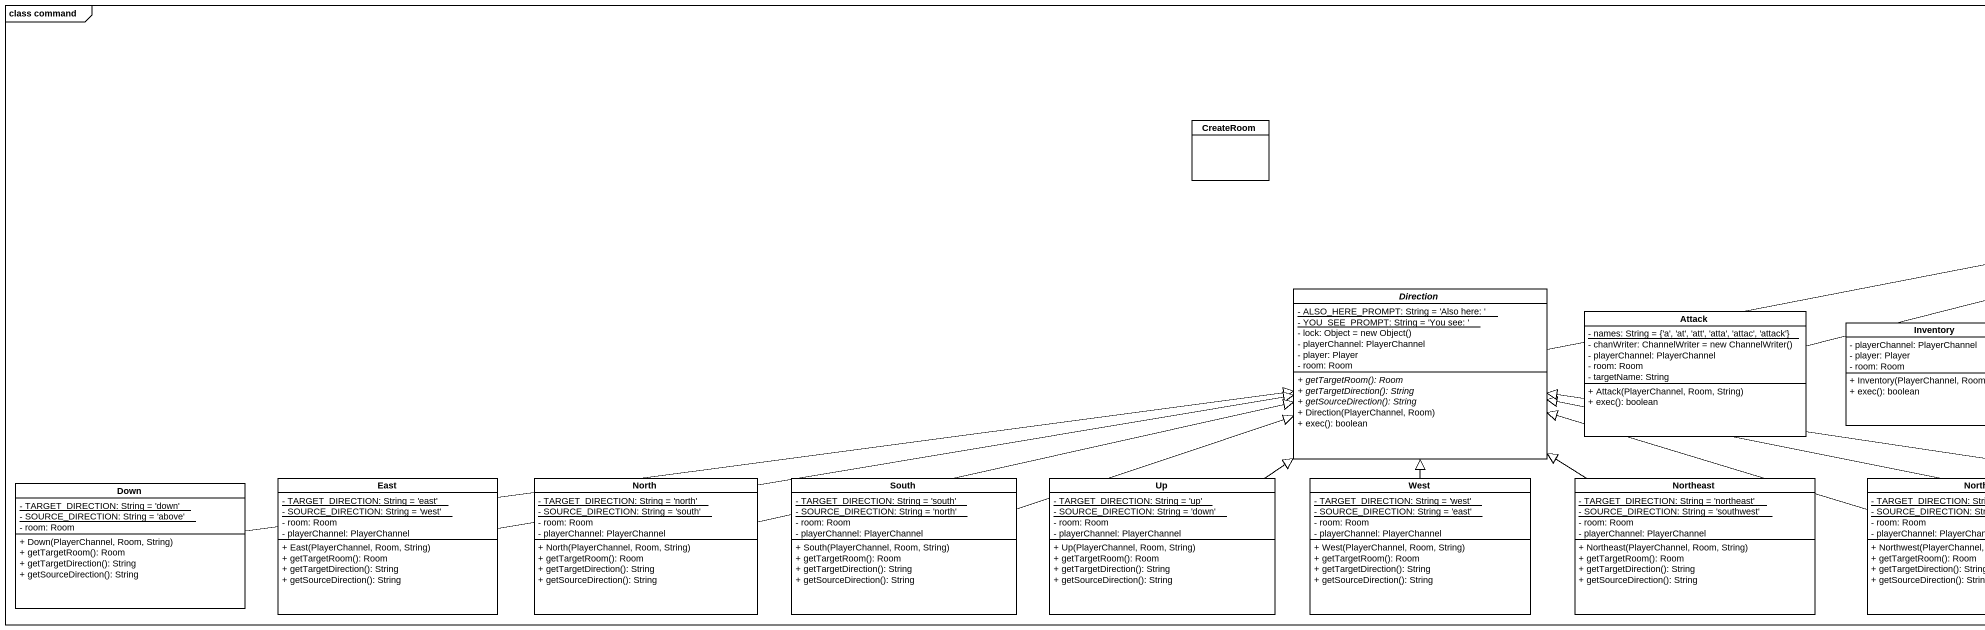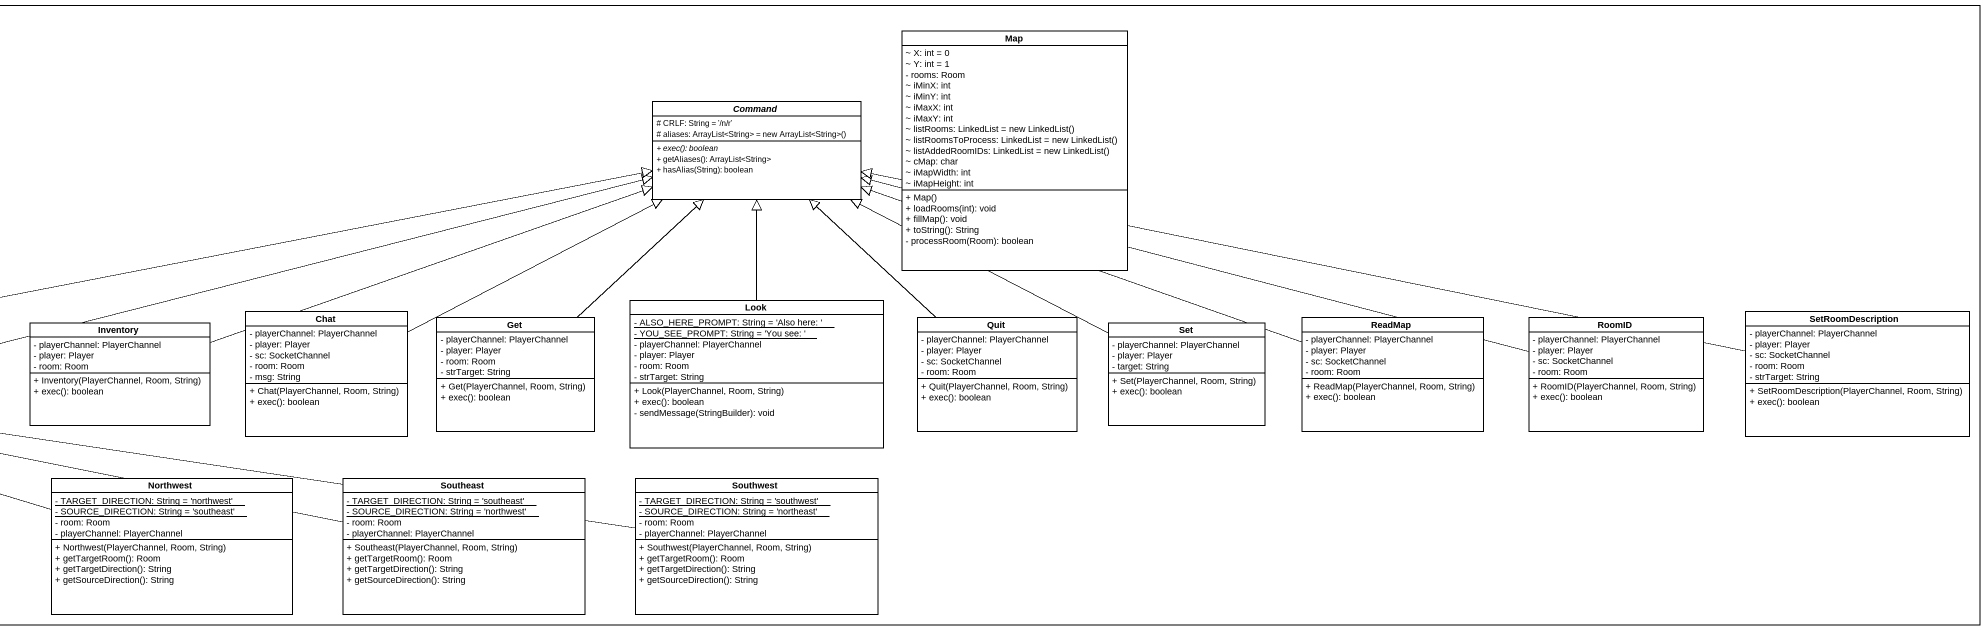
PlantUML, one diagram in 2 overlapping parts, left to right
@startuml
mainframe class command
hide circle
hide empty members
skinparam classAttributeIconSize 0
class "Map" as Map_ {
  ~ X: int = 0
  ~ Y: int = 1
  - rooms: Room
  ~ iMinX: int
  ~ iMinY: int
  ~ iMaxX: int
  ~ iMaxY: int
  {field} ~ listRooms: LinkedList = new LinkedList()
  {field} ~ listRoomsToProcess: LinkedList = new LinkedList()
  {field} ~ listAddedRoomIDs: LinkedList = new LinkedList()
  ~ cMap: char
  ~ iMapWidth: int
  ~ iMapHeight: int
  + Map()
  + loadRooms(int): void
  + fillMap(): void
  + toString(): String
  - processRoom(Room): boolean
}
abstract class Command {
  # CRLF: String = '/n/r'
  {field} # aliases: ArrayList<String> = new ArrayList<String>()
  {abstract} + exec(): boolean
  + getAliases(): ArrayList<String>
  + hasAlias(String): boolean
}
class CreateRoom
abstract class Direction {
  {static} - ALSO_HERE_PROMPT: String = 'Also here: '
  {static} - YOU_SEE_PROMPT: String = 'You see: '
  {field} - lock: Object = new Object()
  - playerChannel: PlayerChannel
  - player: Player
  - room: Room
  {abstract} + getTargetRoom(): Room
  {abstract} + getTargetDirection(): String
  {abstract} + getSourceDirection(): String
  + Direction(PlayerChannel, Room)
  + exec(): boolean
}
class Look {
  {static} - ALSO_HERE_PROMPT: String = 'Also here: '
  {static} - YOU_SEE_PROMPT: String = 'You see: '
  - playerChannel: PlayerChannel
  - player: Player
  - room: Room
  - strTarget: String
  + Look(PlayerChannel, Room, String)
  + exec(): boolean
  - sendMessage(StringBuilder): void
}
class Attack {
  {static} - names: String = {'a', 'at', 'att', 'atta', 'attac', 'attack'}
  {field} - chanWriter: ChannelWriter = new ChannelWriter()
  - playerChannel: PlayerChannel
  - room: Room
  - targetName: String
  + Attack(PlayerChannel, Room, String)
  + exec(): boolean
}
class Inventory {
  - playerChannel: PlayerChannel
  - player: Player
  - room: Room
  + Inventory(PlayerChannel, Room, String)
  + exec(): boolean
}
class Chat {
  - playerChannel: PlayerChannel
  - player: Player
  - sc: SocketChannel
  - room: Room
  - msg: String
  + Chat(PlayerChannel, Room, String)
  + exec(): boolean
}
class Get {
  - playerChannel: PlayerChannel
  - player: Player
  - room: Room
  - strTarget: String
  + Get(PlayerChannel, Room, String)
  + exec(): boolean
}
class Quit {
  - playerChannel: PlayerChannel
  - player: Player
  - sc: SocketChannel
  - room: Room
  + Quit(PlayerChannel, Room, String)
  + exec(): boolean
}
class "Set" as Set_ {
  - playerChannel: PlayerChannel
  - player: Player
  - target: String
  + Set(PlayerChannel, Room, String)
  + exec(): boolean
}
class ReadMap {
  - playerChannel: PlayerChannel
  - player: Player
  - sc: SocketChannel
  - room: Room
  + ReadMap(PlayerChannel, Room, String)
  + exec(): boolean
}
class RoomID {
  - playerChannel: PlayerChannel
  - player: Player
  - sc: SocketChannel
  - room: Room
  + RoomID(PlayerChannel, Room, String)
  + exec(): boolean
}
class SetRoomDescription {
  - playerChannel: PlayerChannel
  - player: Player
  - sc: SocketChannel
  - room: Room
  - strTarget: String
  + SetRoomDescription(PlayerChannel, Room, String)
  + exec(): boolean
}
class "Down" as Down_ {
  {static} - TARGET_DIRECTION: String = 'down'
  {static} - SOURCE_DIRECTION: String = 'above'
  - room: Room
  + Down(PlayerChannel, Room, String)
  + getTargetRoom(): Room
  + getTargetDirection(): String
  + getSourceDirection(): String
}
class East {
  {static} - TARGET_DIRECTION: String = 'east'
  {static} - SOURCE_DIRECTION: String = 'west'
  - room: Room
  - playerChannel: PlayerChannel
  + East(PlayerChannel, Room, String)
  + getTargetRoom(): Room
  + getTargetDirection(): String
  + getSourceDirection(): String
}
class North {
  {static} - TARGET_DIRECTION: String = 'north'
  {static} - SOURCE_DIRECTION: String = 'south'
  - room: Room
  - playerChannel: PlayerChannel
  + North(PlayerChannel, Room, String)
  + getTargetRoom(): Room
  + getTargetDirection(): String
  + getSourceDirection(): String
}
class South {
  {static} - TARGET_DIRECTION: String = 'south'
  {static} - SOURCE_DIRECTION: String = 'north'
  - room: Room
  - playerChannel: PlayerChannel
  + South(PlayerChannel, Room, String)
  + getTargetRoom(): Room
  + getTargetDirection(): String
  + getSourceDirection(): String
}
class "Up" as Up_ {
  {static} - TARGET_DIRECTION: String = 'up'
  {static} - SOURCE_DIRECTION: String = 'down'
  - room: Room
  - playerChannel: PlayerChannel
  + Up(PlayerChannel, Room, String)
  + getTargetRoom(): Room
  + getTargetDirection(): String
  + getSourceDirection(): String
}
class West {
  {static} - TARGET_DIRECTION: String = 'west'
  {static} - SOURCE_DIRECTION: String = 'east'
  - room: Room
  - playerChannel: PlayerChannel
  + West(PlayerChannel, Room, String)
  + getTargetRoom(): Room
  + getTargetDirection(): String
  + getSourceDirection(): String
}
class Northeast {
  {static} - TARGET_DIRECTION: String = 'northeast'
  {static} - SOURCE_DIRECTION: String = 'southwest'
  - room: Room
  - playerChannel: PlayerChannel
  + Northeast(PlayerChannel, Room, String)
  + getTargetRoom(): Room
  + getTargetDirection(): String
  + getSourceDirection(): String
}
class Northwest {
  {static} - TARGET_DIRECTION: String = 'northwest'
  {static} - SOURCE_DIRECTION: String = 'southeast'
  - room: Room
  - playerChannel: PlayerChannel
  + Northwest(PlayerChannel, Room, String)
  + getTargetRoom(): Room
  + getTargetDirection(): String
  + getSourceDirection(): String
}
class Southeast {
  {static} - TARGET_DIRECTION: String = 'southeast'
  {static} - SOURCE_DIRECTION: String = 'northwest'
  - room: Room
  - playerChannel: PlayerChannel
  + Southeast(PlayerChannel, Room, String)
  + getTargetRoom(): Room
  + getTargetDirection(): String
  + getSourceDirection(): String
}
class Southwest {
  {static} - TARGET_DIRECTION: String = 'southwest'
  {static} - SOURCE_DIRECTION: String = 'northeast'
  - room: Room
  - playerChannel: PlayerChannel
  + Southwest(PlayerChannel, Room, String)
  + getTargetRoom(): Room
  + getTargetDirection(): String
  + getSourceDirection(): String
}
Direction -right-|> Command
Look -up-|> Command
Attack -right-|> Command
Inventory -right-|> Command
Chat -right-|> Command
Get -up-|> Command
Quit -up-|> Command
Set_ -left-|> Command
ReadMap -left-|> Command
RoomID -left-|> Command
SetRoomDescription -left-|> Command
Down_ -right-|> Direction
East -right-|> Direction
North -right-|> Direction
South -right-|> Direction
Up_ -up-|> Direction
West -up-|> Direction
Northeast -up-|> Direction
Northwest -left-|> Direction
Southeast -left-|> Direction
Southwest -left-|> Direction
@enduml
